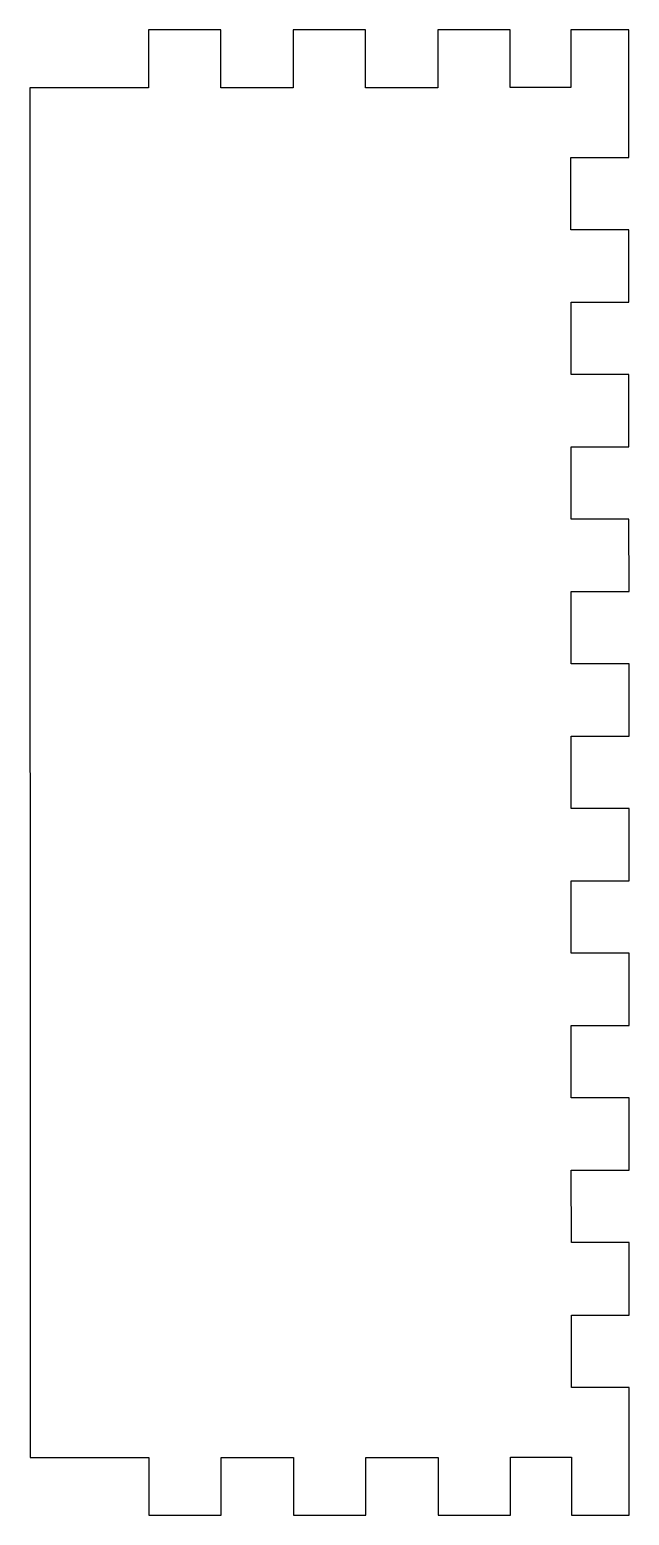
# Model space of a CAD drawing. Header units: millimetres. Extents: x -21 to 41, y -76 to 78.
import ezdxf

# ---------------------------------------------------------------- set-up
doc = ezdxf.new("R2010")
doc.units = ezdxf.units.MM
doc.layers.get('0').update_dxf_attribs({"linetype": 'CONTINUOUS'})

msp = doc.modelspace()

# ---------------------------------------------------------------- linework, layer by layer
msp.add_lwpolyline([(35.04, -24.87), (41.04, -24.87), (41.04, -17.37), (35.04, -17.37), (35.04, -9.87), (41.04, -9.87), (41.03, -2.37), (35.03, -2.37), (35.03, 5.13), (41.03, 5.13), (41.03, 12.63), (35.03, 12.63), (35.03, 20.13), (41.03, 20.13), (41.02, 27.63), (35.02, 27.63), (35.02, 35.13), (41.02, 35.13), (41.02, 42.63), (35.02, 42.63), (35.02, 50.13), (41.02, 50.13), (41.01, 57.63), (35.01, 57.63), (35.01, 65.13), (41.01, 65.13), (41.01, 78.38), (35.01, 78.38), (35.01, 72.38), (28.71, 72.38), (28.71, 78.38), (21.21, 78.37), (21.21, 72.37), (13.71, 72.37), (13.71, 78.37), (6.21, 78.37), (6.21, 72.37), (-1.29, 72.37), (-1.29, 78.37), (-8.79, 78.37), (-8.79, 72.37), (-21.09, 72.36), (-21.05, -69.64), (-8.75, -69.63), (-8.74, -75.63), (-1.24, -75.63), (-1.25, -69.63), (6.25, -69.63), (6.26, -75.63), (13.76, -75.63), (13.75, -69.63), (21.25, -69.63), (21.26, -75.63), (28.76, -75.62), (28.75, -69.62), (35.05, -69.62), (35.06, -75.62), (41.06, -75.62), (41.05, -62.37), (35.05, -62.37), (35.05, -54.87), (41.05, -54.87), (41.05, -47.37), (35.05, -47.37), (35.04, -39.87), (41.04, -39.87), (41.04, -32.37), (35.04, -32.37)], close=True)

doc.saveas('drawing.dxf')
